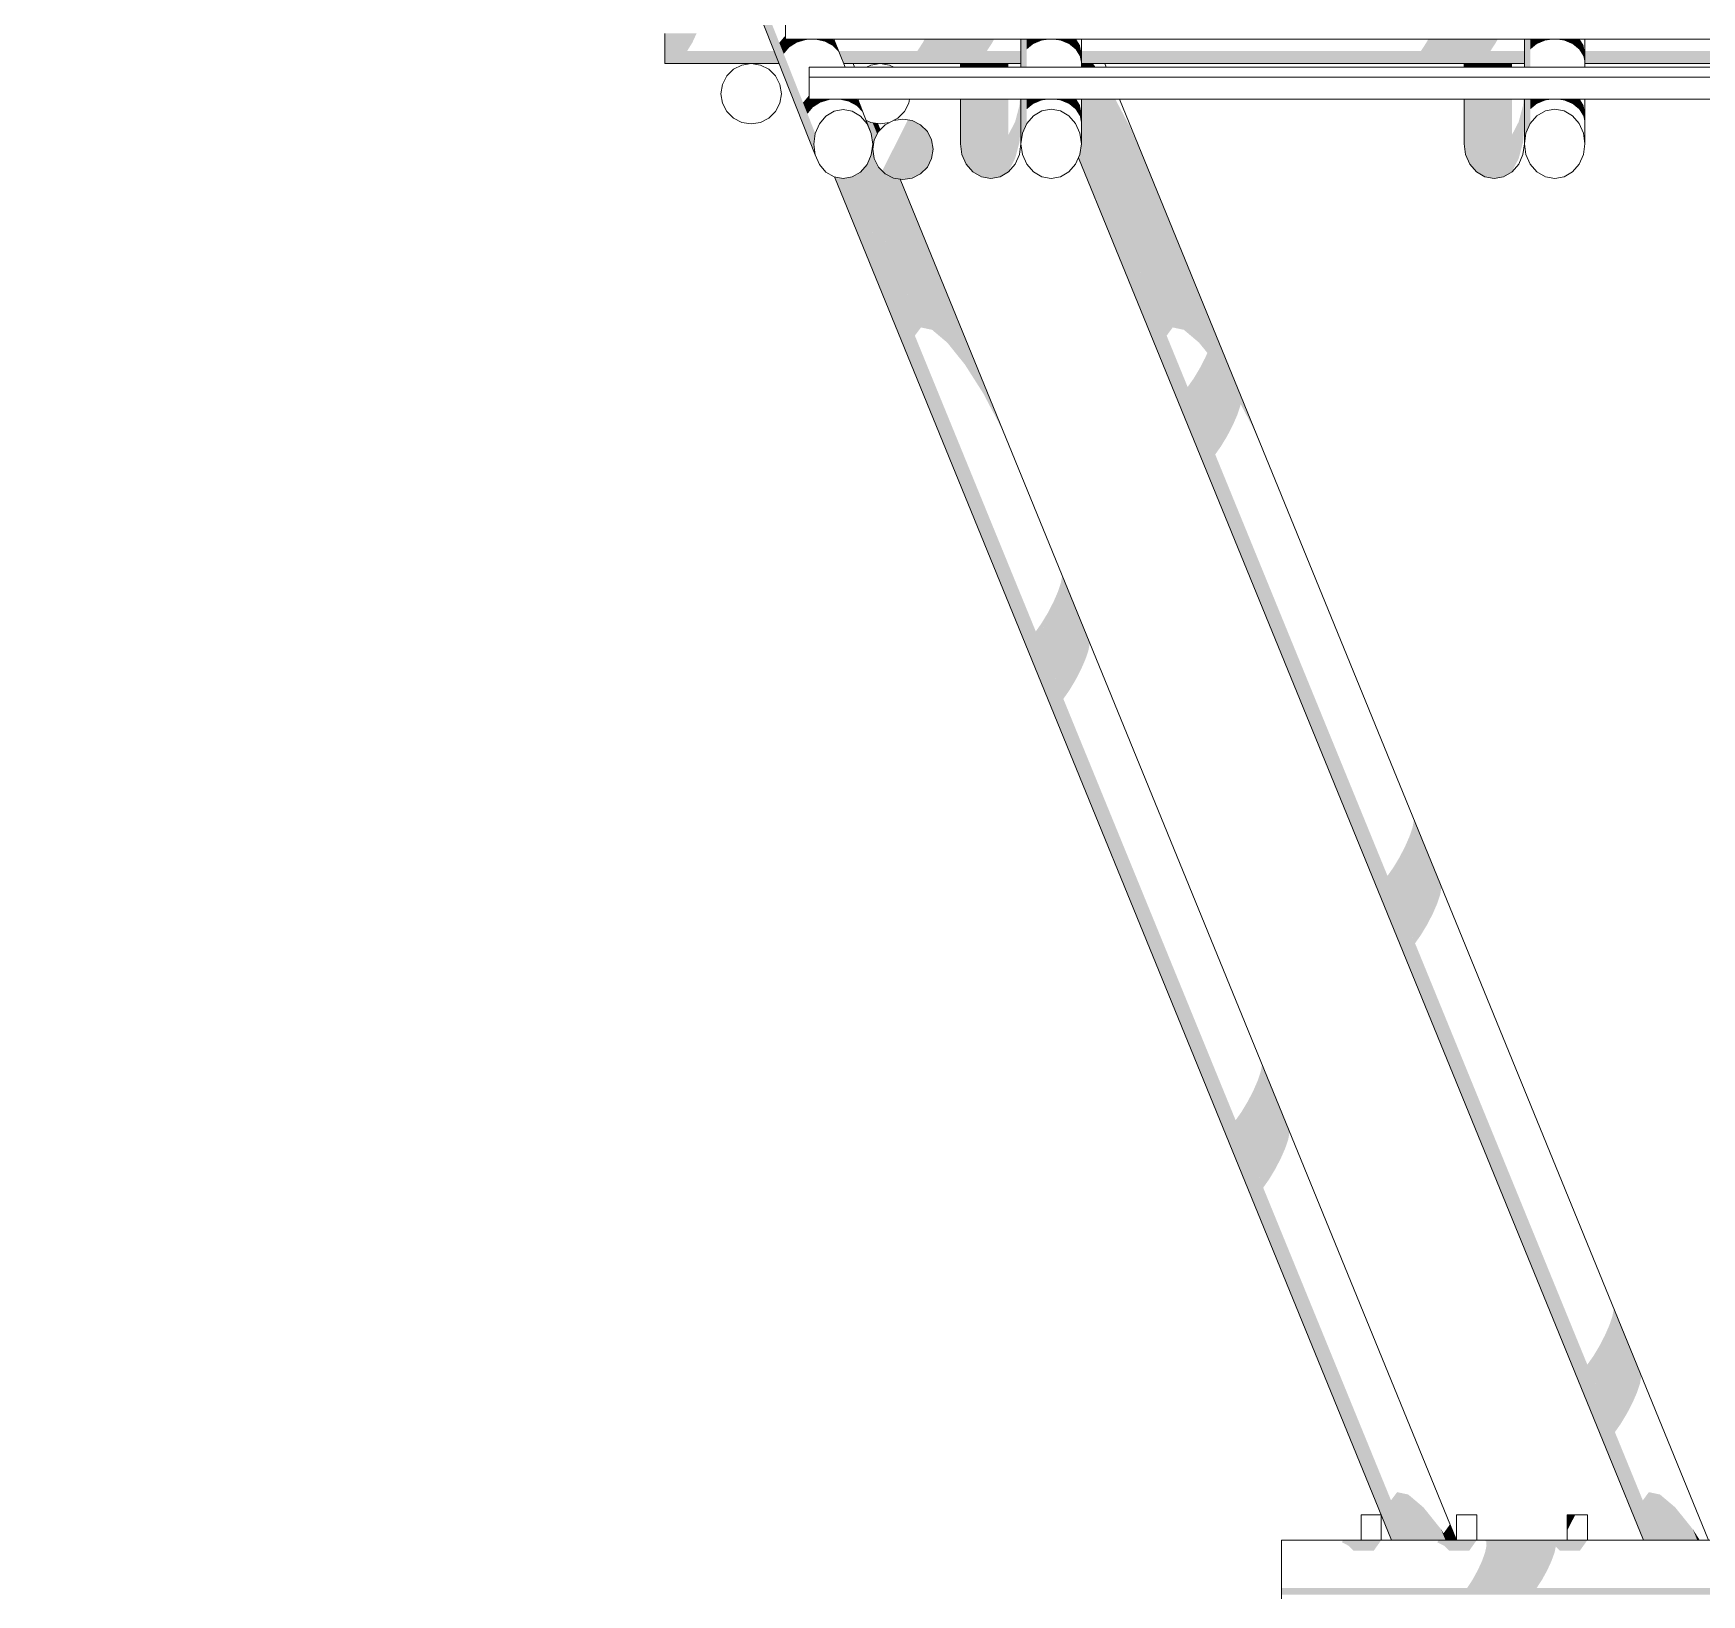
# Model space of a CAD drawing. Header units: millimetres. Extents: x -71878 to 121433, y -67383 to 83273.
# Drawn here: x 65818 to 69131, y -48564 to -45462 of the extents above; entities that cross this region are included whole.
import ezdxf

# ---------------------------------------------------------------- set-up
doc = ezdxf.new("R2010")
doc.units = ezdxf.units.MM
doc.header["$MEASUREMENT"] = 0
for name, color, linetype, lineweight in [('COLUMNAS_Pluma_Nº__1', 7, 'Continuous', 0), ('ENTIRADO_Pluma_Nº__21', 7, 'Continuous', 5), ('Vigas_Pluma_Nº__21', 7, 'Continuous', 5)]:
    doc.layers.add(name, color=color, linetype=linetype, lineweight=lineweight)
for name, color, linetype, lineweight, true_color in [('COLUMNAS_Pluma_Nº__3', 7, 'Continuous', 0, 0x646464), ('ENTIRADO_Pluma_Nº__3', 7, 'Continuous', 0, 0x646464), ('Vigas_Pluma_Nº__3', 7, 'Continuous', 0, 0x646464)]:
    doc.layers.add(name, color=color, linetype=linetype, lineweight=lineweight, true_color=true_color)

msp = doc.modelspace()

# ---------------------------------------------------------------- hatches: boundary and pattern name
at = {"layer": 'COLUMNAS_Pluma_Nº__3', "linetype": 'Continuous', "lineweight": 0, "true_color": 0x191919}
for points in [[(67899.463, -45529.319), (67909.665, -45529.319), (67906.667, -45521.985), (67899.463, -45521.985)], [(67906.668, -45521.985), (67909.665, -45529.319), (67926.892, -45529.319), (67925.469, -45525.838), (67922.372, -45521.985)], [(67927.684, -45529.319), (67925.469, -45525.838), (67926.892, -45529.319)], [(67899.463, -45602.035), (67899.462, -45647.996), (68068.878, -46062.585), (68080.989, -46046.254)], [(67915.822, -45592.573), (67899.463, -45592.573), (67899.463, -45602.035), (68080.985, -46046.26), (68103.168, -46051.05)], [(67915.822, -45592.573), (68103.168, -46051.05), (68133.253, -46076.489), (67935.512, -45592.573)], [(67935.512, -45592.573), (68133.253, -46076.489), (68149.673, -46096.918), (68145.501, -46106.464), (68200.265, -46240.483), (68209.167, -46220.109), (67952.739, -45592.573)], [(67965.817, -45592.573), (67952.739, -45592.573), (68209.167, -46220.108), (68215.092, -46202.603)], [(67965.817, -45592.573), (68215.092, -46202.603), (68215.845, -46198.492), (68239.383, -46243.33), (67996.557, -45649.081), (67966.893, -45592.573)], [(67471.765, -45634.178), (67482.253, -45660.681), (67483.084, -45666.833), (67487.45, -45677.518), (67488.042, -45673.78), (67494.123, -45661.844), (67485.049, -45639.638), (67481.324, -45639.048)], [(67485.05, -45639.638), (67494.123, -45661.844), (67496.564, -45657.054), (67498.872, -45654.746), (67493.227, -45640.933)], [(67494.8, -45641.182), (67493.227, -45640.933), (67498.872, -45654.746), (67499.916, -45653.702)], [(67899.463, -45681.489), (67899.006, -45684.807), (69031.135, -48455.379), (69046.634, -48455.379), (67899.463, -45647.996)], [(68025.643, -45716.663), (67996.557, -45649.081), (68239.383, -46243.33), (68268.469, -46310.912)], [(67487.45, -45677.518), (67483.084, -45666.833), (67485.118, -45681.903), (67482.253, -45703.124), (67481.446, -45704.984), (67633.253, -46076.489), (67668.295, -46120.087), (67514.253, -45743.111), (67509.838, -45740.862), (67496.564, -45727.588), (67488.042, -45710.862), (67485.105, -45692.321)], [(67896.084, -45703.837), (69020.437, -48455.379), (69031.135, -48455.379), (67899.006, -45684.807), (67896.526, -45702.838)], [(67473.94, -45722.268), (67470.479, -45726.33), (67603.167, -46051.05), (67633.253, -46076.489), (67481.446, -45704.984)], [(67896.084, -45703.837), (67893.562, -45709.537), (69015.586, -48455.379), (69020.437, -48455.379)], [(67408.995, -45747.306), (68515.586, -48455.379), (68520.437, -48455.379), (67414.245, -45748.282)], [(67425.823, -45750.433), (67414.245, -45748.282), (68520.437, -48455.379), (68531.135, -48455.379)], [(67425.823, -45750.433), (68531.135, -48455.379), (68546.634, -48455.379), (67440.336, -45748.022), (67426.592, -45750.576)], [(67440.336, -45748.022), (67568.878, -46062.586), (67580.982, -46046.264), (67456.017, -45740.436), (67444.677, -45747.217)], [(67460.993, -45737.461), (67456.017, -45740.436), (67580.985, -46046.26), (67603.168, -46051.05), (67470.479, -45726.33)], [(67526.564, -45749.384), (67514.253, -45743.111), (67668.295, -46120.087), (67704.865, -46177.577), (67530.125, -45749.948)], [(67538.303, -45751.243), (67530.125, -45749.948), (67704.865, -46177.577), (67739.383, -46243.331)], [(67538.303, -45751.243), (67739.383, -46243.331), (67768.469, -46310.912), (67539.875, -45751.492)], [(68134.494, -46127.713), (68189.257, -46261.731), (68200.265, -46240.483), (68145.501, -46106.464)], [(68122.459, -46147.754), (68110.575, -46164.628), (68165.336, -46298.649), (68177.223, -46281.773)], [(68134.494, -46127.713), (68122.459, -46147.755), (68177.222, -46281.774), (68189.257, -46261.731)], [(67861.12, -46541.248), (67858.752, -46554.171), (67913.515, -46688.189), (67915.883, -46675.266)], [(67859.699, -46534.171), (67861.12, -46541.248), (67915.883, -46675.266), (67914.462, -46668.19)], [(67852.827, -46571.676), (67843.925, -46592.051), (67898.688, -46726.069), (67907.59, -46705.695)], [(67858.752, -46554.171), (67852.827, -46571.676), (67907.59, -46705.695), (67913.515, -46688.189)], [(67843.925, -46592.05), (67832.917, -46613.299), (67887.681, -46747.317), (67898.688, -46726.069)], [(67820.88, -46633.344), (67808.997, -46650.216), (67863.762, -46784.232), (67875.648, -46767.356)], [(67832.917, -46613.299), (67820.882, -46633.342), (67875.645, -46767.36), (67887.681, -46747.317)], [(68557.175, -47039.757), (68551.25, -47057.263), (68606.014, -47191.281), (68611.939, -47173.776)], [(68557.175, -47039.757), (68611.939, -47173.776), (68614.307, -47160.852), (68559.543, -47026.834)], [(68558.122, -47019.758), (68559.543, -47026.834), (68614.307, -47160.852), (68612.886, -47153.776)], [(68551.25, -47057.263), (68542.348, -47077.637), (68597.112, -47211.655), (68606.014, -47191.281)], [(68519.305, -47118.928), (68574.069, -47252.946), (68586.104, -47232.904), (68531.341, -47098.885)], [(68542.348, -47077.637), (68531.341, -47098.885), (68586.104, -47232.904), (68597.112, -47211.655)], [(68519.309, -47118.923), (68507.421, -47135.802), (68562.185, -47269.819), (68574.072, -47252.942)], [(68256.546, -47505.344), (68257.966, -47512.42), (68312.73, -47646.438), (68311.309, -47639.362)], [(68249.674, -47542.849), (68304.437, -47676.867), (68310.362, -47659.362), (68255.599, -47525.343)], [(68257.967, -47512.42), (68255.599, -47525.343), (68310.362, -47659.362), (68312.73, -47646.439)], [(68240.772, -47563.223), (68229.764, -47584.472), (68284.528, -47718.49), (68295.535, -47697.241)], [(68249.674, -47542.849), (68240.772, -47563.223), (68295.535, -47697.241), (68304.437, -47676.867)], [(68217.73, -47604.513), (68205.842, -47621.392), (68260.61, -47755.404), (68272.493, -47738.532)], [(68229.764, -47584.472), (68217.729, -47604.514), (68272.492, -47738.533), (68284.528, -47718.49)], [(68956.39, -47998.006), (68954.022, -48010.93), (69008.785, -48144.948), (69011.153, -48132.025)], [(68954.969, -47990.93), (68956.39, -47998.006), (69011.153, -48132.025), (69009.733, -48124.949)], [(68948.097, -48028.435), (68939.195, -48048.809), (68993.959, -48182.828), (69002.86, -48162.454)], [(68948.097, -48028.435), (69002.86, -48162.454), (69008.785, -48144.948), (68954.022, -48010.93)], [(68928.188, -48070.058), (68916.152, -48090.101), (68970.916, -48224.119), (68982.951, -48204.076)], [(68939.195, -48048.809), (68928.188, -48070.058), (68982.951, -48204.076), (68993.959, -48182.828)], [(68916.154, -48090.099), (68904.271, -48106.97), (68959.031, -48240.993), (68970.917, -48224.117)], [(68526.546, -48360.256), (68514.435, -48376.586), (68546.633, -48455.379), (68565.415, -48455.379)], [(68548.728, -48365.046), (68526.545, -48360.256), (68565.415, -48455.379), (68585.64, -48455.379)], [(68578.813, -48390.485), (68548.728, -48365.046), (68585.64, -48455.379), (68605.33, -48455.379)], [(69026.547, -48360.254), (69014.436, -48376.585), (69046.632, -48455.382), (69065.415, -48455.379)], [(69048.728, -48365.046), (69026.545, -48360.257), (69065.415, -48455.379), (69085.64, -48455.379)], [(69078.813, -48390.485), (69048.728, -48365.046), (69085.64, -48455.379), (69105.33, -48455.379)], [(68613.856, -48434.084), (68578.813, -48390.485), (68605.33, -48455.379), (68622.558, -48455.379)], [(69113.856, -48434.084), (69078.813, -48390.485), (69105.33, -48455.379), (69122.558, -48455.379)], [(68618.877, -48441.977), (68613.856, -48434.084), (68622.558, -48455.379), (68635.636, -48455.379), (68626.027, -48431.864)], [(68630.875, -48425.009), (68626.027, -48431.864), (68635.636, -48455.379), (68643.285, -48455.379)], [(68631.807, -48423.691), (68630.875, -48425.009), (68643.285, -48455.379), (68644.755, -48455.379)], [(69113.856, -48434.084), (69122.557, -48455.379), (69127.402, -48455.379)]]:
    msp.add_hatch(color=250, dxfattribs=at).paths.add_polyline_path(points)
at = {"layer": 'ENTIRADO_Pluma_Nº__3', "linetype": 'Continuous', "lineweight": 0, "true_color": 0x191919}
msp.add_hatch(color=250, dxfattribs=at).paths.add_polyline_path([(68864.499, -48436.437), (68880.145, -48405.379), (68864.499, -48405.379)])
at = {"layer": 'Vigas_Pluma_Nº__3', "linetype": 'Continuous', "lineweight": 0, "true_color": 0x191919}
for points in [[(65818.359, -41765.851), (67368.067, -45681.903), (67370.932, -45660.681), (65821.223, -41744.629)], [(67368.067, -45681.903), (65818.359, -41765.851), (65821.223, -41787.072), (67370.932, -45703.124)], [(67072.034, -45461.985), (67072.034, -45480.526), (67126.881, -45480.526), (67135.429, -45461.985)], [(67126.881, -45480.526), (67072.034, -45480.526), (67072.034, -45497.252), (67116.536, -45497.252)], [(67308.484, -45502.882), (67319.278, -45490.006), (67312.829, -45473.708), (67311.81, -45473.709), (67311.811, -45471.133), (67310.479, -45467.77), (67299.686, -45480.645)], [(67311.81, -45471.133), (67311.81, -45466.923), (67310.479, -45467.77)], [(67319.279, -45490.006), (67334.426, -45480.372), (67331.789, -45473.708), (67312.829, -45473.708)], [(67334.426, -45480.372), (67352.444, -45474.921), (67351.964, -45473.708), (67331.789, -45473.708)], [(67352.444, -45474.921), (67371.57, -45474.188), (67371.38, -45473.708), (67351.964, -45473.708)], [(67371.57, -45474.188), (67389.93, -45478.244), (67388.135, -45473.708), (67371.38, -45473.708)], [(67389.93, -45478.244), (67405.728, -45486.692), (67400.59, -45473.708), (67388.135, -45473.708)], [(67400.59, -45473.708), (67405.728, -45486.692), (67417.417, -45498.705), (67408.618, -45476.469), (67405.931, -45473.708)], [(67408.618, -45476.469), (67417.417, -45498.705), (67423.854, -45513.108), (67415.054, -45490.872)], [(67584.577, -45480.526), (67573.7, -45497.252), (67711.697, -45497.252), (67722.574, -45480.526)], [(67588.322, -45473.708), (67584.577, -45480.526), (67722.574, -45480.526), (67726.319, -45473.708)], [(67782.399, -45473.708), (67779.463, -45473.708), (67779.463, -45529.319), (67782.399, -45529.319)], [(67790.921, -45473.708), (67782.399, -45473.708), (67782.399, -45529.319), (67790.921, -45529.319)], [(67790.921, -45493.889), (67804.195, -45483), (67804.195, -45473.708), (67790.921, -45473.708)], [(67804.195, -45483), (67820.922, -45476.008), (67820.922, -45473.708), (67804.195, -45473.708)], [(67820.922, -45473.708), (67820.922, -45476.008), (67838.624, -45473.708)], [(67840.301, -45473.708), (67858.004, -45476.008), (67858.004, -45473.708)], [(67858.004, -45476.008), (67874.73, -45483), (67874.73, -45473.708), (67858.004, -45473.708)], [(67874.73, -45483), (67888.004, -45493.889), (67888.004, -45473.708), (67874.73, -45473.708)], [(67888.004, -45473.708), (67888.004, -45493.889), (67896.526, -45507.61), (67896.526, -45485.374), (67889.28, -45473.708)], [(67896.526, -45485.374), (67896.526, -45507.61), (67899.463, -45522.819), (67899.463, -45500.584)], [(68573.7, -45497.252), (68711.697, -45497.251), (68722.573, -45480.526), (68584.577, -45480.526)], [(68588.322, -45473.708), (68584.577, -45480.526), (68722.574, -45480.526), (68726.319, -45473.708)], [(68782.399, -45473.708), (68779.463, -45473.708), (68779.463, -45529.319), (68782.399, -45529.319)], [(68782.399, -45529.319), (68790.922, -45529.319), (68790.922, -45473.708), (68782.399, -45473.708)], [(68790.922, -45493.889), (68804.195, -45483), (68804.196, -45473.708), (68790.922, -45473.708)], [(68804.195, -45483), (68820.922, -45476.008), (68820.922, -45473.708), (68804.195, -45473.708)], [(68820.922, -45476.008), (68838.624, -45473.708), (68820.921, -45473.708)], [(68858.004, -45473.708), (68840.301, -45473.708), (68858.004, -45476.008)], [(68858.004, -45476.008), (68874.73, -45483), (68874.73, -45473.708), (68858.004, -45473.708)], [(68874.73, -45483), (68888.004, -45493.889), (68888.004, -45473.708), (68874.73, -45473.708)], [(68888.004, -45473.708), (68888.004, -45493.889), (68896.526, -45507.61), (68896.526, -45485.374), (68889.28, -45473.708)], [(68896.526, -45507.61), (68899.463, -45522.819), (68899.463, -45500.583), (68896.526, -45485.374)], [(67072.034, -45497.252), (67072.034, -45510.526), (67294.714, -45510.526), (67289.461, -45497.252)], [(67294.714, -45510.526), (67072.034, -45510.526), (67072.034, -45519.048), (67298.087, -45519.048)], [(67072.034, -45521.985), (67299.249, -45521.985), (67298.087, -45519.048), (67072.034, -45519.048)], [(67779.463, -45497.252), (67417.579, -45497.252), (67422.832, -45510.526), (67779.463, -45510.526)], [(67779.463, -45510.526), (67422.832, -45510.526), (67426.205, -45519.048), (67779.463, -45519.048)], [(67426.205, -45519.048), (67427.367, -45521.984), (67779.463, -45521.984), (67779.463, -45519.048)], [(68779.462, -45497.252), (67899.462, -45497.252), (67899.462, -45510.526), (68779.462, -45510.526)], [(67899.462, -45510.526), (67899.462, -45519.048), (68779.462, -45519.048), (68779.462, -45510.526)], [(68779.462, -45519.048), (67899.462, -45519.048), (67899.462, -45521.984), (68779.462, -45521.984)], [(68899.463, -45497.252), (68899.463, -45510.526), (69779.463, -45510.526), (69779.463, -45497.252)], [(68899.463, -45510.526), (68899.463, -45519.048), (69779.463, -45519.048), (69779.463, -45510.526)], [(69779.463, -45519.048), (68899.463, -45519.048), (68899.463, -45521.984), (69779.463, -45521.984)], [(67659.463, -45521.985), (67659.463, -45529.319), (67662.399, -45529.319), (67662.399, -45521.985)], [(67662.399, -45521.985), (67662.399, -45529.319), (67670.922, -45529.319), (67670.922, -45521.985)], [(67670.922, -45521.985), (67670.922, -45529.319), (67684.196, -45529.319), (67684.196, -45521.985)], [(67684.195, -45529.319), (67700.922, -45529.319), (67700.922, -45521.985), (67684.195, -45521.985)], [(67700.922, -45529.319), (67719.463, -45529.319), (67719.463, -45521.985), (67700.922, -45521.985)], [(67719.463, -45521.985), (67719.463, -45529.319), (67738.004, -45529.319), (67738.004, -45521.985)], [(67738.004, -45529.319), (67754.73, -45529.319), (67754.73, -45521.985), (67738.004, -45521.985)], [(68659.463, -45529.319), (68662.399, -45529.319), (68662.399, -45521.985), (68659.463, -45521.985)], [(68662.399, -45529.319), (68670.921, -45529.319), (68670.921, -45521.985), (68662.399, -45521.985)], [(68670.921, -45529.319), (68684.195, -45529.319), (68684.195, -45521.985), (68670.921, -45521.985)], [(68684.195, -45521.985), (68684.195, -45529.319), (68700.922, -45529.319), (68700.922, -45521.985)], [(68700.922, -45529.319), (68719.463, -45529.319), (68719.463, -45521.985), (68700.922, -45521.985)], [(68719.463, -45529.319), (68738.004, -45529.319), (68738.004, -45521.985), (68719.463, -45521.985)], [(68738.004, -45521.985), (68738.004, -45529.319), (68754.73, -45529.319), (68754.73, -45521.985)], [(67346.767, -45599.618), (67355.567, -45621.854), (67366.36, -45608.979), (67359.868, -45592.573), (67358.909, -45592.573), (67358.91, -45590.15), (67357.561, -45586.743)], [(67358.909, -45590.15), (67358.909, -45585.885), (67357.561, -45586.743)], [(67359.868, -45592.573), (67366.36, -45608.979), (67381.508, -45599.345), (67378.828, -45592.573)], [(67381.508, -45599.345), (67399.526, -45593.894), (67399.003, -45592.573), (67378.828, -45592.573)], [(67399.526, -45593.894), (67418.651, -45593.161), (67418.418, -45592.573), (67399.003, -45592.573)], [(67418.418, -45592.573), (67418.651, -45593.161), (67437.011, -45597.217), (67435.173, -45592.573)], [(67435.173, -45592.573), (67437.011, -45597.217), (67452.809, -45605.665), (67447.628, -45592.573)], [(67447.628, -45592.573), (67452.809, -45605.665), (67464.499, -45617.679), (67455.699, -45595.443), (67452.907, -45592.573)], [(67455.699, -45595.443), (67464.499, -45617.679), (67470.935, -45632.081), (67462.136, -45609.845)], [(67659.463, -45592.573), (67659.463, -45681.489), (67662.399, -45702.838), (67662.399, -45592.573)], [(67662.399, -45592.573), (67662.399, -45702.838), (67670.922, -45722.098), (67670.922, -45592.573)], [(67670.922, -45592.573), (67670.922, -45722.098), (67684.195, -45737.382), (67684.195, -45592.573)], [(67684.195, -45592.573), (67684.195, -45737.382), (67700.922, -45747.195), (67700.922, -45592.573)], [(67700.922, -45592.573), (67700.922, -45747.195), (67719.463, -45750.576), (67719.463, -45592.573)], [(67738.004, -45592.573), (67719.463, -45592.573), (67719.463, -45750.576), (67738.004, -45747.195)], [(67754.73, -45592.573), (67738.004, -45592.573), (67738.004, -45747.195), (67754.73, -45737.382)], [(67776.526, -45678.356), (67776.526, -45605.41), (67768.004, -45637.705), (67768.004, -45710.651)], [(67779.463, -45592.573), (67777.579, -45592.573), (67776.526, -45605.41), (67776.526, -45678.356), (67779.463, -45642.557)], [(67779.463, -45681.489), (67782.399, -45660.14), (67782.399, -45592.573), (67779.463, -45592.573)], [(67782.399, -45592.573), (67782.399, -45660.14), (67790.921, -45640.881), (67790.921, -45592.573)], [(67790.921, -45592.573), (67790.922, -45612.861), (67804.195, -45601.972), (67804.195, -45592.573)], [(67804.195, -45601.972), (67820.922, -45594.981), (67820.922, -45592.573), (67804.195, -45592.573)], [(67820.921, -45594.981), (67839.463, -45592.573), (67820.922, -45592.573)], [(67858.004, -45592.573), (67839.463, -45592.572), (67858.004, -45594.981)], [(67858.004, -45592.573), (67858.004, -45594.981), (67874.73, -45601.972), (67874.73, -45592.573)], [(67874.73, -45601.972), (67888.004, -45612.861), (67888.004, -45592.573), (67874.73, -45592.573)], [(67888.004, -45592.573), (67888.004, -45612.861), (67896.526, -45626.582), (67896.526, -45604.346), (67889.213, -45592.573)], [(67896.526, -45626.582), (67899.463, -45641.792), (67899.463, -45619.556), (67896.526, -45604.346)], [(68659.463, -45592.573), (68659.463, -45681.489), (68662.399, -45702.838), (68662.399, -45592.573)], [(68662.399, -45592.573), (68662.399, -45702.838), (68670.922, -45722.098), (68670.922, -45592.573)], [(68684.195, -45592.573), (68670.921, -45592.573), (68670.921, -45722.098), (68684.195, -45737.382)], [(68684.195, -45737.382), (68700.922, -45747.195), (68700.922, -45592.573), (68684.195, -45592.573)], [(68700.922, -45592.573), (68700.922, -45747.195), (68719.463, -45750.576), (68719.463, -45592.573)], [(68719.463, -45750.576), (68738.004, -45747.195), (68738.004, -45592.573), (68719.463, -45592.573)], [(68738.004, -45592.573), (68738.004, -45747.195), (68754.73, -45737.382), (68754.73, -45592.573)], [(68776.526, -45605.41), (68768.004, -45637.705), (68768.004, -45710.651), (68776.526, -45678.356)], [(68779.463, -45592.573), (68777.579, -45592.573), (68776.526, -45605.41), (68776.526, -45678.356), (68779.463, -45642.557)], [(68779.463, -45681.489), (68782.399, -45660.14), (68782.399, -45592.573), (68779.463, -45592.573)], [(68782.399, -45660.14), (68790.922, -45640.881), (68790.922, -45592.573), (68782.399, -45592.573)], [(68790.922, -45612.861), (68804.195, -45601.972), (68804.196, -45592.573), (68790.922, -45592.573)], [(68804.196, -45601.972), (68820.922, -45594.981), (68820.922, -45592.573), (68804.195, -45592.573)], [(68820.921, -45594.981), (68839.463, -45592.572), (68820.921, -45592.573)], [(68839.463, -45592.572), (68858.004, -45594.981), (68858.004, -45592.573)], [(68858.004, -45594.981), (68874.73, -45601.972), (68874.73, -45592.573), (68858.004, -45592.573)], [(68874.73, -45592.573), (68874.73, -45601.972), (68888.004, -45612.861), (68888.004, -45592.573)], [(68888.004, -45592.573), (68888.004, -45612.861), (68896.526, -45626.582), (68896.526, -45604.346), (68889.213, -45592.573)], [(68896.526, -45626.582), (68899.463, -45641.792), (68899.463, -45619.556), (68896.526, -45604.346)], [(67555.094, -45633.903), (67504.101, -45735.125), (67509.838, -45740.862), (67526.564, -45749.384), (67545.105, -45752.321), (67563.646, -45749.384), (67580.373, -45740.862), (67593.646, -45727.588), (67602.169, -45710.862), (67605.105, -45692.321), (67602.169, -45673.78), (67593.646, -45657.054), (67580.373, -45643.78), (67563.646, -45635.257)], [(67768.004, -45637.705), (67754.729, -45663.335), (67754.73, -45736.28), (67768.003, -45710.651)], [(68768.004, -45710.651), (68768.004, -45637.705), (68754.73, -45663.334), (68754.73, -45736.28)], [(68416.656, -48459.824), (68430.421, -48466.838), (68487.052, -48466.838), (68493.078, -48458.315), (68417.722, -48458.315)], [(68417.722, -48458.315), (68493.078, -48458.315), (68495.154, -48455.379), (68419.799, -48455.379)], [(68430.421, -48466.838), (68440.163, -48476.58), (68480.163, -48476.579), (68487.052, -48466.838)], [(68607.323, -48458.316), (68606.257, -48459.824), (68620.022, -48466.838), (68676.652, -48466.838), (68682.679, -48458.315)], [(68607.323, -48458.315), (68682.679, -48458.315), (68684.755, -48455.379), (68609.4, -48455.379)], [(68629.764, -48476.58), (68669.764, -48476.58), (68676.652, -48466.838), (68620.022, -48466.838)], [(68699.706, -48455.379), (68703.558, -48458.315), (68902.422, -48458.315), (68904.499, -48455.379)], [(68704.075, -48466.838), (68701.205, -48480.112), (68839.201, -48480.112), (68841.662, -48468.734), (68849.508, -48476.58), (68889.507, -48476.58), (68896.396, -48466.838)], [(68704.075, -48466.838), (68896.396, -48466.838), (68902.422, -48458.315), (68703.558, -48458.315)], [(68686.734, -48515.379), (68824.73, -48515.379), (68833.226, -48496.838), (68695.23, -48496.838)], [(68695.23, -48496.838), (68833.226, -48496.838), (68839.201, -48480.112), (68701.205, -48480.112)], [(68665.672, -48550.646), (68803.669, -48550.646), (68814.545, -48533.92), (68676.549, -48533.92)], [(68676.549, -48533.92), (68814.545, -48533.92), (68824.73, -48515.379), (68686.734, -48515.379)], [(81617.322, -48550.646), (68296.715, -48550.646), (68296.715, -48563.92), (81617.322, -48563.92)]]:
    msp.add_hatch(color=250, dxfattribs=at).paths.add_polyline_path(points)

# ---------------------------------------------------------------- linework, layer by layer
at = {"layer": 'COLUMNAS_Pluma_Nº__1', "linetype": 'Continuous'}
for p, q in [((67449.09, -45529.319), (67446.093, -45521.985)), ((67946.093, -45521.985), (67949.09, -45529.319)), ((67974.937, -45592.573), (69144.755, -48455.379)), ((67499.916, -45653.702), (67494.8, -45641.183)), ((67893.562, -45709.537), (69015.586, -48455.379)), ((68515.586, -48455.379), (67408.995, -45747.306)), ((68644.755, -48455.379), (67539.876, -45751.492))]:
    msp.add_line(p, q, dxfattribs=at)
at = {"layer": 'ENTIRADO_Pluma_Nº__21', "linetype": 'Continuous'}
for p, q in [((67311.81, -45430.285), (67311.81, -45473.708)), ((67311.81, -45473.708), (67838.732, -45473.708)), ((67840.193, -45473.708), (68838.732, -45473.708)), ((68840.193, -45473.708), (69838.732, -45473.708)), ((67358.909, -45529.319), (82620.051, -45529.319)), ((67358.909, -45529.319), (67358.909, -45549.15)), ((67358.909, -45549.15), (82620.051, -45549.15)), ((67358.909, -45549.15), (67358.909, -45592.573)), ((67358.909, -45592.573), (82620.051, -45592.573)), ((68455.154, -48405.379), (68455.154, -48455.379)), ((68495.154, -48405.379), (68455.154, -48405.379)), ((68495.154, -48455.379), (68495.154, -48405.379)), ((68644.755, -48405.379), (68644.755, -48455.379)), ((68684.755, -48405.379), (68644.755, -48405.379)), ((68684.755, -48455.379), (68684.755, -48405.379)), ((68864.499, -48405.379), (68864.499, -48455.379)), ((68904.499, -48405.379), (68864.499, -48405.379)), ((68904.499, -48455.379), (68904.499, -48405.379)), ((68455.154, -48455.379), (68495.154, -48455.379)), ((68644.755, -48455.379), (68684.755, -48455.379)), ((68864.499, -48455.379), (68904.499, -48455.379))]:
    msp.add_line(p, q, dxfattribs=at)
at = {"layer": 'Vigas_Pluma_Nº__21', "linetype": 'Continuous'}
for p, q in [((65821.223, -41787.072), (67370.932, -45703.124)), ((67072.034, -45461.985), (67072.034, -45480.526)), ((67072.034, -45480.526), (67072.034, -45497.252)), ((67408.262, -45473.708), (67430.269, -45529.319)), ((67779.463, -45529.319), (67779.463, -45473.708)), ((67839.463, -45473.593), (67838.624, -45473.708)), ((67839.463, -45473.593), (67840.301, -45473.708)), ((67899.463, -45529.319), (67899.463, -45473.708)), ((68779.463, -45529.319), (68779.463, -45473.708)), ((68839.463, -45473.593), (68838.624, -45473.708)), ((68839.463, -45473.593), (68840.301, -45473.708)), ((68899.463, -45529.319), (68899.463, -45473.708)), ((67072.034, -45497.252), (67072.034, -45510.526)), ((67072.034, -45510.526), (67072.034, -45519.048)), ((67072.034, -45519.048), (67072.034, -45521.985)), ((67072.034, -45521.985), (67299.249, -45521.985)), ((67195.239, -45546.718), (67186.717, -45563.444)), ((67208.513, -45533.444), (67195.239, -45546.718)), ((67225.239, -45524.921), (67208.513, -45533.444)), ((67243.78, -45521.985), (67225.239, -45524.921)), ((67262.321, -45524.921), (67243.78, -45521.985)), ((67279.047, -45533.444), (67262.321, -45524.921)), ((67292.321, -45546.718), (67279.047, -45533.444)), ((67300.844, -45563.444), (67292.321, -45546.718)), ((67427.367, -45521.985), (67779.463, -45521.985)), ((67481.324, -45524.921), (67472.692, -45529.319)), ((67499.865, -45521.985), (67481.324, -45524.921)), ((67518.406, -45524.921), (67499.865, -45521.985)), ((67527.037, -45529.319), (67518.406, -45524.921)), ((67659.463, -45529.319), (67659.463, -45521.985)), ((67899.463, -45521.985), (68779.463, -45521.985)), ((68659.463, -45529.319), (68659.463, -45521.985)), ((68899.463, -45521.985), (69779.463, -45521.985)), ((67186.717, -45563.444), (67183.78, -45581.985)), ((67183.78, -45581.985), (67186.717, -45600.526)), ((67303.78, -45581.985), (67300.844, -45563.444)), ((67300.844, -45600.526), (67303.78, -45581.985)), ((67186.717, -45600.526), (67195.239, -45617.252)), ((67195.239, -45617.252), (67208.513, -45630.526)), ((67279.047, -45630.526), (67292.321, -45617.252)), ((67292.321, -45617.252), (67300.844, -45600.526)), ((67408.507, -45616.59), (67392.192, -45626.344)), ((67426.592, -45613.229), (67408.507, -45616.59)), ((67444.678, -45616.59), (67426.592, -45613.229)), ((67460.993, -45626.344), (67444.678, -45616.59)), ((67455.301, -45592.573), (67482.253, -45660.681)), ((67535.132, -45630.526), (67548.406, -45617.252)), ((67548.406, -45617.252), (67556.928, -45600.526)), ((67556.928, -45600.526), (67558.188, -45592.573)), ((67659.463, -45681.489), (67659.463, -45592.573)), ((67779.463, -45681.489), (67779.463, -45592.573)), ((67804.195, -45625.596), (67820.922, -45615.783)), ((67820.922, -45615.783), (67839.463, -45612.402)), ((67839.463, -45612.402), (67858.004, -45615.783)), ((67858.004, -45615.783), (67874.73, -45625.596)), ((67899.463, -45681.489), (67899.463, -45592.573)), ((68659.463, -45681.489), (68659.463, -45592.573)), ((68779.463, -45681.489), (68779.463, -45592.573)), ((68804.195, -45625.596), (68820.922, -45615.783)), ((68820.922, -45615.783), (68839.463, -45612.402)), ((68839.463, -45612.402), (68858.004, -45615.783)), ((68858.004, -45615.783), (68874.73, -45625.596)), ((68899.463, -45681.489), (68899.463, -45592.573)), ((67208.513, -45630.526), (67225.239, -45639.048)), ((67225.239, -45639.048), (67243.78, -45641.985)), ((67243.78, -45641.985), (67262.321, -45639.048)), ((67262.321, -45639.048), (67279.047, -45630.526)), ((67379.244, -45641.537), (67370.932, -45660.681)), ((67392.192, -45626.344), (67379.244, -45641.537)), ((67473.94, -45641.537), (67460.993, -45626.344)), ((67471.765, -45634.178), (67481.324, -45639.048)), ((67482.253, -45660.681), (67473.94, -45641.537)), ((67481.324, -45639.048), (67499.865, -45641.985)), ((67496.564, -45657.054), (67509.838, -45643.78)), ((67499.865, -45641.985), (67518.406, -45639.048)), ((67509.838, -45643.78), (67526.564, -45635.257)), ((67518.406, -45639.048), (67535.132, -45630.526)), ((67526.564, -45635.257), (67545.105, -45632.321)), ((67545.105, -45632.321), (67563.646, -45635.257)), ((67563.646, -45635.257), (67580.373, -45643.78)), ((67580.373, -45643.78), (67593.646, -45657.054)), ((67782.399, -45660.14), (67790.922, -45640.881)), ((67790.922, -45640.881), (67804.195, -45625.596)), ((67874.73, -45625.596), (67888.004, -45640.881)), ((67888.004, -45640.881), (67896.526, -45660.14)), ((68782.399, -45660.14), (68790.922, -45640.881)), ((68790.922, -45640.881), (68804.195, -45625.596)), ((68874.73, -45625.596), (68888.004, -45640.881)), ((68888.004, -45640.881), (68896.526, -45660.14)), ((67370.932, -45660.681), (67368.067, -45681.903)), ((67368.067, -45681.903), (67370.932, -45703.124)), ((67485.118, -45681.903), (67482.253, -45660.681)), ((67482.253, -45703.124), (67485.118, -45681.903)), ((67485.105, -45692.321), (67488.042, -45673.78)), ((67488.042, -45673.78), (67496.564, -45657.054)), ((67593.646, -45657.054), (67602.169, -45673.78)), ((67602.169, -45673.78), (67605.105, -45692.321)), ((67659.463, -45681.489), (67662.399, -45702.838)), ((67776.526, -45702.838), (67779.463, -45681.489)), ((67779.463, -45681.489), (67782.399, -45660.14)), ((67782.399, -45702.838), (67779.463, -45681.489)), ((67896.526, -45660.14), (67899.463, -45681.489)), ((67899.463, -45681.489), (67896.526, -45702.838)), ((68659.463, -45681.489), (68662.399, -45702.838)), ((68776.526, -45702.838), (68779.463, -45681.489)), ((68779.463, -45681.489), (68782.399, -45660.14)), ((68782.399, -45702.838), (68779.463, -45681.489)), ((68896.526, -45660.14), (68899.463, -45681.489)), ((68899.463, -45681.489), (68896.526, -45702.838)), ((67370.932, -45703.124), (67379.244, -45722.268)), ((67473.94, -45722.268), (67482.253, -45703.124)), ((67488.042, -45710.862), (67485.105, -45692.321)), ((67496.564, -45727.588), (67488.042, -45710.862)), ((67602.169, -45710.862), (67593.646, -45727.588)), ((67605.105, -45692.321), (67602.169, -45710.862)), ((67662.399, -45702.838), (67670.922, -45722.098)), ((67768.004, -45722.098), (67776.526, -45702.838)), ((67790.922, -45722.098), (67782.399, -45702.838)), ((67896.526, -45702.838), (67888.004, -45722.098)), ((68662.399, -45702.838), (68670.922, -45722.098)), ((68768.004, -45722.098), (68776.526, -45702.838)), ((68790.922, -45722.098), (68782.399, -45702.838)), ((68896.526, -45702.838), (68888.004, -45722.098)), ((67379.244, -45722.268), (67392.192, -45737.461)), ((67392.192, -45737.461), (67408.507, -45747.215)), ((67408.507, -45747.215), (67426.592, -45750.576)), ((67426.592, -45750.576), (67444.678, -45747.215)), ((67444.678, -45747.215), (67460.993, -45737.461)), ((67460.993, -45737.461), (67473.94, -45722.268)), ((67509.838, -45740.862), (67496.564, -45727.588)), ((67526.564, -45749.384), (67509.838, -45740.862)), ((67545.105, -45752.321), (67526.564, -45749.384)), ((67563.646, -45749.384), (67545.105, -45752.321)), ((67580.373, -45740.862), (67563.646, -45749.384)), ((67593.646, -45727.588), (67580.373, -45740.862)), ((67670.922, -45722.098), (67684.195, -45737.382)), ((67684.195, -45737.382), (67700.922, -45747.195)), ((67700.922, -45747.195), (67719.463, -45750.576)), ((67719.463, -45750.576), (67738.004, -45747.195)), ((67738.004, -45747.195), (67754.73, -45737.382)), ((67754.73, -45737.382), (67768.004, -45722.098)), ((67804.195, -45737.382), (67790.922, -45722.098)), ((67820.922, -45747.195), (67804.195, -45737.382)), ((67839.463, -45750.576), (67820.922, -45747.195)), ((67858.004, -45747.195), (67839.463, -45750.576)), ((67874.73, -45737.382), (67858.004, -45747.195)), ((67888.004, -45722.098), (67874.73, -45737.382)), ((68670.922, -45722.098), (68684.195, -45737.382)), ((68684.195, -45737.382), (68700.922, -45747.195)), ((68700.922, -45747.195), (68719.463, -45750.576)), ((68719.463, -45750.576), (68738.004, -45747.195)), ((68738.004, -45747.195), (68754.73, -45737.382)), ((68754.73, -45737.382), (68768.004, -45722.098)), ((68804.195, -45737.382), (68790.922, -45722.098)), ((68820.922, -45747.195), (68804.195, -45737.382)), ((68839.463, -45750.576), (68820.922, -45747.195)), ((68858.004, -45747.195), (68839.463, -45750.576)), ((68874.73, -45737.382), (68858.004, -45747.195)), ((68888.004, -45722.098), (68874.73, -45737.382)), ((68296.715, -48455.379), (68296.715, -48458.315)), ((68296.715, -48455.379), (68455.154, -48455.379)), ((68296.715, -48458.315), (68296.715, -48466.838)), ((68296.715, -48466.838), (68296.715, -48480.112)), ((68495.154, -48455.379), (68644.755, -48455.379)), ((68684.755, -48455.379), (68864.499, -48455.379)), ((68904.499, -48455.379), (69264.499, -48455.379)), ((68296.715, -48480.112), (68296.715, -48496.838)), ((68296.715, -48496.838), (68296.715, -48515.379)), ((68296.715, -48515.379), (68296.715, -48533.92)), ((68296.715, -48533.92), (68296.715, -48550.646)), ((68296.715, -48550.646), (68296.715, -48563.92)), ((68296.715, -48563.92), (68296.715, -48572.442))]:
    msp.add_line(p, q, dxfattribs=at)

doc.saveas('drawing.dxf')
